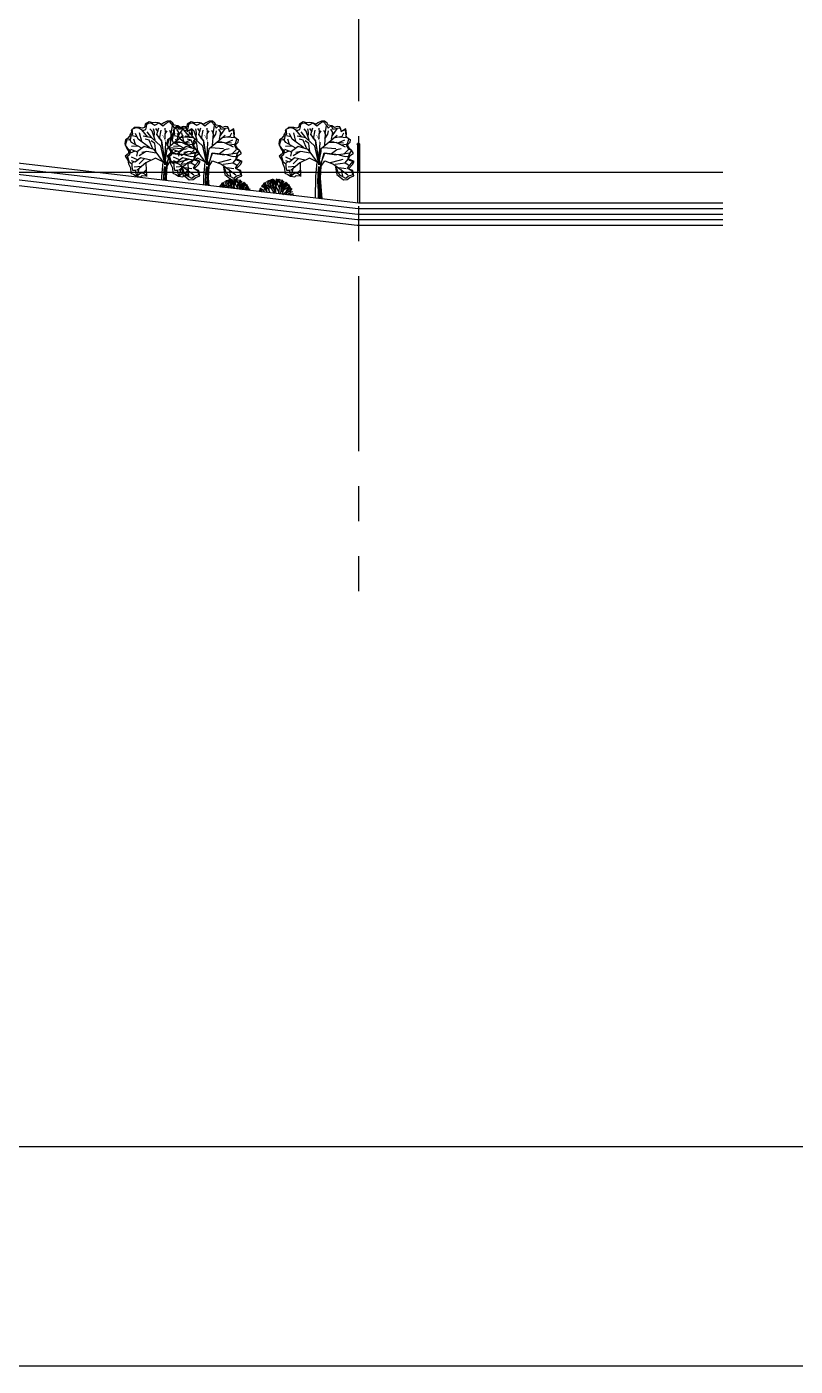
# Model space of a CAD drawing. Header units: millimetres. Extents: x 37653813 to 38677796, y 586285 to 874285.
# Drawn here: x 38326571 to 38354007, y 586285 to 634137 of the extents above; entities that cross this region are included whole.
import ezdxf

# ---------------------------------------------------------------- set-up
doc = ezdxf.new("R2010")
doc.units = ezdxf.units.MM
doc.header["$LTSCALE"] = 1000
doc.header["$MEASUREMENT"] = 0
doc.linetypes.add('PHANTOM2', pattern=[1.25, 0.625, -0.125, 0.125, -0.125, 0.125, -0.125])
doc.layers.get('0').update_dxf_attribs({"linetype": 'CONTINUOUS'})
doc.layers.get('Defpoints').update_dxf_attribs({"color": 161, "linetype": 'CONTINUOUS'})
for name, color, linetype in [('cen', 1, 'CONTINUOUS'), ('대지경계선', 4, 'PHANTOM2'), ('주주', 210, 'CONTINUOUS'), ('주주캡', 4, 'CONTINUOUS')]:
    doc.layers.add(name, color=color, linetype=linetype)

# ---------------------------------------------------------------- blocks, each defined once
blk = doc.blocks.new('sdmklfsdfsdf')
at = {"layer": 'cen', "ltscale": 5}
blk.add_line((38172116, 765142), (38329335, 765142), dxfattribs=at)

msp = doc.modelspace()

# ---------------------------------------------------------------- linework, layer by layer
for p, q in [((38330937.3, 630736.9), (38330802.6, 630656.7)), ((38330858.7, 630656.7), (38330926.1, 630704.8)), ((38330926.1, 630704.8), (38331027.1, 630688.8)), ((38331072, 630704.8), (38330937.3, 630736.9)), ((38331027.1, 630688.8), (38331139.4, 630624.6)), ((38331161.8, 630720.8), (38331072, 630704.8)), ((38331139.4, 630624.6), (38331296.5, 630704.8)), ((38331262.9, 630704.8), (38331161.8, 630720.8)), ((38331397.6, 630656.7), (38331262.9, 630704.8)), ((38331296.5, 630704.8), (38331431.3, 630592.5)), ((38331464.9, 630704.8), (38331397.6, 630656.7)), ((38331431.3, 630592.5), (38331543.5, 630688.8)), ((38331588.4, 630769), (38331464.9, 630704.8)), ((38331543.5, 630688.8), (38331655.8, 630752.9)), ((38331700.7, 630769), (38331588.4, 630769)), ((38331655.8, 630752.9), (38331779.3, 630608.5)), ((38331790.5, 630688.8), (38331700.7, 630769)), ((38331835.4, 630624.6), (38331790.5, 630688.8)), ((38332437.3, 630736.9), (38332302.6, 630656.7)), ((38332358.7, 630656.7), (38332426.1, 630704.8)), ((38332426.1, 630704.8), (38332527.1, 630688.8)), ((38332572, 630704.8), (38332437.3, 630736.9)), ((38332527.1, 630688.8), (38332639.4, 630624.6)), ((38332661.8, 630720.8), (38332572, 630704.8)), ((38332639.4, 630624.6), (38332796.5, 630704.8)), ((38332762.9, 630704.8), (38332661.8, 630720.8)), ((38332897.6, 630656.7), (38332762.9, 630704.8)), ((38332796.5, 630704.8), (38332931.3, 630592.5)), ((38332964.9, 630704.8), (38332897.6, 630656.7)), ((38332931.3, 630592.5), (38333043.5, 630688.8)), ((38333088.4, 630769), (38332964.9, 630704.8)), ((38333043.5, 630688.8), (38333155.8, 630752.9)), ((38333200.7, 630769), (38333088.4, 630769)), ((38333155.8, 630752.9), (38333279.3, 630608.5)), ((38333290.5, 630688.8), (38333200.7, 630769)), ((38333335.4, 630624.6), (38333290.5, 630688.8)), ((38336437.3, 630736.9), (38336302.6, 630656.7)), ((38336358.7, 630656.7), (38336426.1, 630704.8)), ((38336426.1, 630704.8), (38336527.1, 630688.8)), ((38336572, 630704.8), (38336437.3, 630736.9)), ((38336527.1, 630688.8), (38336639.4, 630624.6)), ((38336661.8, 630720.8), (38336572, 630704.8)), ((38336639.4, 630624.6), (38336796.5, 630704.8)), ((38336762.9, 630704.8), (38336661.8, 630720.8)), ((38336897.6, 630656.7), (38336762.9, 630704.8)), ((38336796.5, 630704.8), (38336931.3, 630592.5)), ((38336964.9, 630704.8), (38336897.6, 630656.7)), ((38336931.3, 630592.5), (38337043.5, 630688.8)), ((38337088.4, 630769), (38336964.9, 630704.8)), ((38337043.5, 630688.8), (38337155.8, 630752.9)), ((38337200.7, 630769), (38337088.4, 630769)), ((38337155.8, 630752.9), (38337279.3, 630608.5)), ((38337290.5, 630688.8), (38337200.7, 630769)), ((38337335.4, 630624.6), (38337290.5, 630688.8)), ((38330241.2, 630223.5), (38330162.6, 630143.3)), ((38330252.4, 630271.6), (38330241.2, 630223.5)), ((38330319.8, 630383.9), (38330252.4, 630271.6)), ((38330274.9, 630095.1), (38330308.6, 630271.6)), ((38330409.6, 630544.4), (38330297.3, 630432.1)), ((38330297.3, 630432.1), (38330319.8, 630383.9)), ((38330308.6, 630271.6), (38330353.5, 630303.7)), ((38330331, 630480.2), (38330465.7, 630544.4)), ((38330353.5, 630303.7), (38330331, 630480.2)), ((38330494.5, 630209.6), (38330338.8, 630244.8)), ((38330521.9, 630544.4), (38330409.6, 630544.4)), ((38330551.8, 630127.7), (38330453.5, 630326.7)), ((38330465.7, 630544.4), (38330589.2, 630512.3)), ((38330600.5, 630544.4), (38330521.9, 630544.4)), ((38330589.2, 630512.3), (38330712.7, 630432.1)), ((38330701.5, 630512.3), (38330600.5, 630544.4)), ((38330682.9, 630034), (38330601, 630350.1)), ((38330887.7, 630197.9), (38330682.9, 630455.5)), ((38330768.9, 630544.4), (38330701.5, 630512.3)), ((38330712.7, 630432.1), (38330825, 630464.1)), ((38331036.5, 630169.5), (38330721.3, 630229.6)), ((38330780.1, 630576.4), (38330768.9, 630544.4)), ((38330802.6, 630656.7), (38330780.1, 630576.4)), ((38330825, 630464.1), (38330847.5, 630560.4)), ((38330847.5, 630560.4), (38330858.7, 630656.7)), ((38331036.5, 630169.5), (38330868.4, 630379.7)), ((38331051.6, 630408.7), (38330969.6, 630490.6)), ((38331149.9, 630080.9), (38331051.6, 630408.7)), ((38331125.3, 630361.8), (38331100.7, 630490.6)), ((38331117.1, 630186.2), (38331125.3, 630361.8)), ((38331256.4, 630385.2), (38331182.6, 630502.3)), ((38331215.4, 630291.6), (38331289.1, 630525.7)), ((38331395.6, 630057.4), (38331215.4, 630291.6)), ((38331387.5, 630045.7), (38331272.8, 630209.6)), ((38331313.7, 630139.4), (38331371.1, 630443.8)), ((38331526.7, 630373.5), (38331510.3, 630514)), ((38331510.3, 630315), (38331584.1, 630420.4)), ((38331510.3, 630116), (38331510.3, 630315)), ((38331741.2, 630223.5), (38331662.6, 630143.3)), ((38331731.5, 630315), (38331682.4, 630432.1)), ((38331707, 629905.2), (38331731.5, 630315)), ((38331715.2, 630139.4), (38331821.7, 630303.3)), ((38331723.4, 630315), (38331772.5, 630607.7)), ((38331752.4, 630271.6), (38331741.2, 630223.5)), ((38331819.8, 630383.9), (38331752.4, 630271.6)), ((38331774.9, 630095.1), (38331808.6, 630271.6)), ((38331779.3, 630608.5), (38331835.4, 630512.3)), ((38331909.6, 630544.4), (38331797.3, 630432.1)), ((38331797.3, 630432.1), (38331819.8, 630383.9)), ((38331808.6, 630271.6), (38331853.5, 630303.7)), ((38331821.7, 630303.3), (38331846.2, 630420.4)), ((38331831, 630480.2), (38331965.7, 630544.4)), ((38331853.5, 630303.7), (38331831, 630480.2)), ((38331958.9, 630592.5), (38331835.4, 630624.6)), ((38331835.4, 630512.3), (38331936.5, 630608.5)), ((38331994.5, 630209.6), (38331838.8, 630244.8)), ((38331856, 630019.4), (38332150.2, 630259.6)), ((38332021.9, 630544.4), (38331909.6, 630544.4)), ((38332001.9, 630361.8), (38331928.2, 630478.9)), ((38331936.5, 630608.5), (38332003.8, 630480.2)), ((38331952.7, 630127.7), (38332001.9, 630361.8)), ((38332051.8, 630127.7), (38331953.5, 630326.7)), ((38332060, 630544.4), (38331958.9, 630592.5)), ((38331965.7, 630544.4), (38332089.2, 630512.3)), ((38331985.5, 630256.5), (38332149.4, 630490.6)), ((38332003.8, 630480.2), (38332161, 630512.3)), ((38332100.5, 630544.4), (38332021.9, 630544.4)), ((38332149.8, 630576.4), (38332060, 630544.4)), ((38332075.6, 630186.2), (38332329.6, 630233.1)), ((38332089.2, 630512.3), (38332212.7, 630432.1)), ((38332201.5, 630512.3), (38332100.5, 630544.4)), ((38332182.9, 630034), (38332101, 630350.1)), ((38332250.8, 630560.4), (38332149.8, 630576.4)), ((38332161, 630512.3), (38332262.1, 630528.3)), ((38332387.7, 630197.9), (38332182.9, 630455.5)), ((38332268.9, 630544.4), (38332201.5, 630512.3)), ((38332212.7, 630432.1), (38332325, 630464.1)), ((38332536.5, 630169.5), (38332221.3, 630229.6)), ((38332223.1, 630209.6), (38332509.9, 630186.2)), ((38332307, 630400), (38332250.8, 630560.4)), ((38332262.1, 630528.3), (38332295.7, 630400)), ((38332280.1, 630576.4), (38332268.9, 630544.4)), ((38332302.6, 630656.7), (38332280.1, 630576.4)), ((38332295.7, 630400), (38332441.7, 630464.1)), ((38332464.1, 630496.2), (38332307, 630400)), ((38332325, 630464.1), (38332347.5, 630560.4)), ((38332329.6, 630233.1), (38332387, 630350.1)), ((38332347.5, 630560.4), (38332358.7, 630656.7)), ((38332536.5, 630169.5), (38332368.4, 630379.7)), ((38332441.7, 630464.1), (38332452.9, 630335.8)), ((38332452.9, 630335.8), (38332475.4, 630207.5)), ((38332486.6, 630319.8), (38332464.1, 630496.2)), ((38332551.6, 630408.7), (38332469.6, 630490.6)), ((38332475.4, 630207.5), (38332486.6, 630319.8)), ((38332475.4, 630207.5), (38332621.3, 630111.2)), ((38332565.2, 630127.2), (38332475.4, 630207.5)), ((38332649.9, 630080.9), (38332551.6, 630408.7)), ((38332625.3, 630361.8), (38332600.7, 630490.6)), ((38332617.1, 630186.2), (38332625.3, 630361.8)), ((38332756.4, 630385.2), (38332682.6, 630502.3)), ((38332715.4, 630291.6), (38332789.1, 630525.7)), ((38332895.6, 630057.4), (38332715.4, 630291.6)), ((38332887.5, 630045.7), (38332772.8, 630209.6)), ((38332813.7, 630139.4), (38332871.1, 630443.8)), ((38333026.7, 630373.5), (38333010.3, 630514)), ((38333010.3, 630315), (38333084.1, 630420.4)), ((38333010.3, 630116), (38333010.3, 630315)), ((38333231.5, 630315), (38333182.4, 630432.1)), ((38333207, 629905.2), (38333231.5, 630315)), ((38333215.2, 630139.4), (38333321.7, 630303.3)), ((38333223.4, 630315), (38333272.5, 630607.7)), ((38333279.3, 630608.5), (38333335.4, 630512.3)), ((38333321.7, 630303.3), (38333346.2, 630420.4)), ((38333458.9, 630592.5), (38333335.4, 630624.6)), ((38333335.4, 630512.3), (38333436.5, 630608.5)), ((38333356, 630019.4), (38333650.2, 630259.6)), ((38333501.9, 630361.8), (38333428.2, 630478.9)), ((38333436.5, 630608.5), (38333503.8, 630480.2)), ((38333452.7, 630127.7), (38333501.9, 630361.8)), ((38333560, 630544.4), (38333458.9, 630592.5)), ((38333485.5, 630256.5), (38333649.4, 630490.6)), ((38333503.8, 630480.2), (38333661, 630512.3)), ((38333649.8, 630576.4), (38333560, 630544.4)), ((38333575.6, 630186.2), (38333829.6, 630233.1)), ((38333750.8, 630560.4), (38333649.8, 630576.4)), ((38333661, 630512.3), (38333762.1, 630528.3)), ((38333723.1, 630209.6), (38334009.9, 630186.2)), ((38333807, 630400), (38333750.8, 630560.4)), ((38333762.1, 630528.3), (38333795.7, 630400)), ((38333795.7, 630400), (38333941.7, 630464.1)), ((38333964.1, 630496.2), (38333807, 630400)), ((38333829.6, 630233.1), (38333887, 630350.1)), ((38333941.7, 630464.1), (38333952.9, 630335.8)), ((38333952.9, 630335.8), (38333975.4, 630207.5)), ((38333986.6, 630319.8), (38333964.1, 630496.2)), ((38333975.4, 630207.5), (38333986.6, 630319.8)), ((38333975.4, 630207.5), (38334121.3, 630111.2)), ((38334065.2, 630127.2), (38333975.4, 630207.5)), ((38335741.2, 630223.5), (38335662.6, 630143.3)), ((38335752.4, 630271.6), (38335741.2, 630223.5)), ((38335819.8, 630383.9), (38335752.4, 630271.6)), ((38335774.9, 630095.1), (38335808.6, 630271.6)), ((38335909.6, 630544.4), (38335797.3, 630432.1)), ((38335797.3, 630432.1), (38335819.8, 630383.9)), ((38335808.6, 630271.6), (38335853.5, 630303.7)), ((38335831, 630480.2), (38335965.7, 630544.4)), ((38335853.5, 630303.7), (38335831, 630480.2)), ((38335994.5, 630209.6), (38335838.8, 630244.8)), ((38336021.9, 630544.4), (38335909.6, 630544.4)), ((38336051.8, 630127.7), (38335953.5, 630326.7)), ((38335965.7, 630544.4), (38336089.2, 630512.3)), ((38336100.5, 630544.4), (38336021.9, 630544.4)), ((38336089.2, 630512.3), (38336212.7, 630432.1)), ((38336201.5, 630512.3), (38336100.5, 630544.4)), ((38336182.9, 630034), (38336101, 630350.1)), ((38336387.7, 630197.9), (38336182.9, 630455.5)), ((38336268.9, 630544.4), (38336201.5, 630512.3)), ((38336212.7, 630432.1), (38336325, 630464.1)), ((38336536.5, 630169.5), (38336221.3, 630229.6)), ((38336280.1, 630576.4), (38336268.9, 630544.4)), ((38336302.6, 630656.7), (38336280.1, 630576.4)), ((38336325, 630464.1), (38336347.5, 630560.4)), ((38336347.5, 630560.4), (38336358.7, 630656.7)), ((38336536.5, 630169.5), (38336368.4, 630379.7)), ((38336551.6, 630408.7), (38336469.6, 630490.6)), ((38336649.9, 630080.9), (38336551.6, 630408.7)), ((38336625.3, 630361.8), (38336600.7, 630490.6)), ((38336617.1, 630186.2), (38336625.3, 630361.8)), ((38336756.4, 630385.2), (38336682.6, 630502.3)), ((38336715.4, 630291.6), (38336789.1, 630525.7)), ((38336895.6, 630057.4), (38336715.4, 630291.6)), ((38336887.5, 630045.7), (38336772.8, 630209.6)), ((38336813.7, 630139.4), (38336871.1, 630443.8)), ((38337026.7, 630373.5), (38337010.3, 630514)), ((38337010.3, 630315), (38337084.1, 630420.4)), ((38337010.3, 630116), (38337010.3, 630315)), ((38337231.5, 630315), (38337182.4, 630432.1)), ((38337207, 629905.2), (38337231.5, 630315)), ((38337215.2, 630139.4), (38337321.7, 630303.3)), ((38337223.4, 630315), (38337272.5, 630607.7)), ((38337279.3, 630608.5), (38337335.4, 630512.3)), ((38337321.7, 630303.3), (38337346.2, 630420.4)), ((38337458.9, 630592.5), (38337335.4, 630624.6)), ((38337335.4, 630512.3), (38337436.5, 630608.5)), ((38337356, 630019.4), (38337650.2, 630259.6)), ((38337501.9, 630361.8), (38337428.2, 630478.9)), ((38337436.5, 630608.5), (38337503.8, 630480.2)), ((38337452.7, 630127.7), (38337501.9, 630361.8)), ((38337560, 630544.4), (38337458.9, 630592.5)), ((38337485.5, 630256.5), (38337649.4, 630490.6)), ((38337503.8, 630480.2), (38337661, 630512.3)), ((38337649.8, 630576.4), (38337560, 630544.4)), ((38337575.6, 630186.2), (38337829.6, 630233.1)), ((38337750.8, 630560.4), (38337649.8, 630576.4)), ((38337661, 630512.3), (38337762.1, 630528.3)), ((38337723.1, 630209.6), (38338009.9, 630186.2)), ((38337807, 630400), (38337750.8, 630560.4)), ((38337762.1, 630528.3), (38337795.7, 630400)), ((38337795.7, 630400), (38337941.7, 630464.1)), ((38337964.1, 630496.2), (38337807, 630400)), ((38337829.6, 630233.1), (38337887, 630350.1)), ((38337941.7, 630464.1), (38337952.9, 630335.8)), ((38337952.9, 630335.8), (38337975.4, 630207.5)), ((38337986.6, 630319.8), (38337964.1, 630496.2)), ((38337975.4, 630207.5), (38337986.6, 630319.8)), ((38337975.4, 630207.5), (38338121.3, 630111.2)), ((38338065.2, 630127.2), (38337975.4, 630207.5)), ((38330095.3, 630095.1), (38330072.8, 629966.8)), ((38330072.8, 629966.8), (38330140.2, 629790.3)), ((38330162.6, 630143.3), (38330095.3, 630095.1)), ((38330095.3, 629902.6), (38330151.4, 630111.2)), ((38330218.8, 629742.2), (38330095.3, 629902.6)), ((38330140.2, 629790.3), (38330218.8, 629678)), ((38330151.4, 630111.2), (38330274.9, 630095.1)), ((38330274.9, 629710.1), (38330218.8, 629742.2)), ((38330314.2, 629998.9), (38330232.3, 630139.4)), ((38330532.2, 629659.1), (38330280.1, 629749.1)), ((38330551.8, 629870.1), (38330306, 629858.4)), ((38330650.1, 629811.6), (38330314.2, 629998.9)), ((38330453.5, 629928.7), (38330388, 630116)), ((38330756.6, 629858.4), (38330527.2, 629682.8)), ((38330961.4, 629811.6), (38330551.8, 630127.7)), ((38331117.1, 629753.1), (38330756.6, 629858.4)), ((38330936.9, 630080.9), (38330797.6, 630116)), ((38331067.9, 629776.5), (38330936.9, 630080.9)), ((38331141.7, 629963.8), (38331010.6, 630057.4)), ((38331351.7, 629869.3), (38331036.5, 630169.5)), ((38331453, 629296.5), (38331117.1, 629753.1)), ((38331182.6, 629682.8), (38331141.7, 629963.8)), ((38331498.8, 629238.7), (38331351.7, 629869.3)), ((38331395.6, 629952.1), (38331387.5, 630045.7)), ((38331518.5, 629202.8), (38331395.6, 630057.4)), ((38331510.3, 629413.5), (38331395.6, 629952.1)), ((38331498.8, 629208.7), (38331540.8, 630019.4)), ((38331498.8, 629208.7), (38331582.9, 629779.2)), ((38331595.3, 630095.1), (38331572.8, 629966.8)), ((38331572.8, 629966.8), (38331640.2, 629790.3)), ((38331575.9, 629682.8), (38331584.1, 629788.2)), ((38331584.1, 629788.2), (38331862.6, 630022.3)), ((38331662.6, 630143.3), (38331595.3, 630095.1)), ((38331595.3, 629902.6), (38331651.4, 630111.2)), ((38331718.8, 629742.2), (38331595.3, 629902.6)), ((38331640.2, 629790.3), (38331718.8, 629678)), ((38331651.4, 630111.2), (38331774.9, 630095.1)), ((38331657.8, 629823.3), (38332100.2, 629788.2)), ((38331774.9, 629710.1), (38331718.8, 629742.2)), ((38331814.2, 629998.9), (38331732.3, 630139.4)), ((38332032.2, 629659.1), (38331780.1, 629749.1)), ((38332051.8, 629870.1), (38331806, 629858.4)), ((38332150.1, 629811.6), (38331814.2, 629998.9)), ((38331856, 630019.4), (38332381.3, 629989.4)), ((38331862.6, 630022.3), (38332051.1, 630022.3)), ((38331953.5, 629928.7), (38331888, 630116)), ((38331952.7, 629612.6), (38332141.2, 629753.1)), ((38332256.6, 629858.4), (38332027.2, 629682.8)), ((38332461.4, 629811.6), (38332051.8, 630127.7)), ((38332100.2, 630010.6), (38332436.1, 629846.7)), ((38332141.2, 629753.1), (38332296.8, 629788.2)), ((38332214.9, 629998.9), (38332427.9, 630092.6)), ((38332617.1, 629753.1), (38332256.6, 629858.4)), ((38332436.9, 630080.9), (38332297.6, 630116)), ((38332313.2, 629917), (38332559, 629952.1)), ((38332387, 629589.2), (38332550.8, 629741.3)), ((38332567.9, 629776.5), (38332436.9, 630080.9)), ((38332497.8, 629886.6), (38332520.3, 629966.8)), ((38332576.4, 629758.2), (38332497.8, 629886.6)), ((38332610.1, 629998.9), (38332509.1, 629902.6)), ((38332509.1, 629902.6), (38332565.2, 629806.4)), ((38332641.7, 629963.8), (38332510.6, 630057.4)), ((38332520.3, 629966.8), (38332565.2, 630127.2)), ((38332851.7, 629869.3), (38332536.5, 630169.5)), ((38332565.2, 629806.4), (38332666.2, 629726.2)), ((38332666.2, 629726.2), (38332576.4, 629758.2)), ((38332621.3, 630111.2), (38332610.1, 629998.9)), ((38332953, 629296.5), (38332617.1, 629753.1)), ((38332682.6, 629682.8), (38332641.7, 629963.8)), ((38332998.8, 629238.7), (38332851.7, 629869.3)), ((38332895.6, 629952.1), (38332887.5, 630045.7)), ((38333018.5, 629202.8), (38332895.6, 630057.4)), ((38333010.3, 629413.5), (38332895.6, 629952.1)), ((38332998.8, 629208.7), (38333040.8, 630019.4)), ((38332998.8, 629208.7), (38333082.9, 629779.2)), ((38333075.9, 629682.8), (38333084.1, 629788.2)), ((38333084.1, 629788.2), (38333362.6, 630022.3)), ((38333157.8, 629823.3), (38333600.2, 629788.2)), ((38333356, 630019.4), (38333881.3, 629989.4)), ((38333362.6, 630022.3), (38333551.1, 630022.3)), ((38333452.7, 629612.6), (38333641.2, 629753.1)), ((38333600.2, 630010.6), (38333936.1, 629846.7)), ((38333641.2, 629753.1), (38333796.8, 629788.2)), ((38333714.9, 629998.9), (38333927.9, 630092.6)), ((38333813.2, 629917), (38334059, 629952.1)), ((38333887, 629589.2), (38334050.8, 629741.3)), ((38333997.8, 629886.6), (38334020.3, 629966.8)), ((38334076.4, 629758.2), (38333997.8, 629886.6)), ((38334110.1, 629998.9), (38334009.1, 629902.6)), ((38334009.1, 629902.6), (38334065.2, 629806.4)), ((38334020.3, 629966.8), (38334065.2, 630127.2)), ((38334065.2, 629806.4), (38334166.2, 629726.2)), ((38334166.2, 629726.2), (38334076.4, 629758.2)), ((38334121.3, 630111.2), (38334110.1, 629998.9)), ((38335595.3, 630095.1), (38335572.8, 629966.8)), ((38335572.8, 629966.8), (38335640.2, 629790.3)), ((38335662.6, 630143.3), (38335595.3, 630095.1)), ((38335595.3, 629902.6), (38335651.4, 630111.2)), ((38335718.8, 629742.2), (38335595.3, 629902.6)), ((38335640.2, 629790.3), (38335718.8, 629678)), ((38335651.4, 630111.2), (38335774.9, 630095.1)), ((38335774.9, 629710.1), (38335718.8, 629742.2)), ((38335814.2, 629998.9), (38335732.3, 630139.4)), ((38336032.2, 629659.1), (38335780.1, 629749.1)), ((38336051.8, 629870.1), (38335806, 629858.4)), ((38336150.1, 629811.6), (38335814.2, 629998.9)), ((38335953.5, 629928.7), (38335888, 630116)), ((38336256.6, 629858.4), (38336027.2, 629682.8)), ((38336461.4, 629811.6), (38336051.8, 630127.7)), ((38336617.1, 629753.1), (38336256.6, 629858.4)), ((38336436.9, 630080.9), (38336297.6, 630116)), ((38336567.9, 629776.5), (38336436.9, 630080.9)), ((38336641.7, 629963.8), (38336510.6, 630057.4)), ((38336851.7, 629869.3), (38336536.5, 630169.5)), ((38336953, 629296.5), (38336617.1, 629753.1)), ((38336682.6, 629682.8), (38336641.7, 629963.8)), ((38336998.8, 629238.7), (38336851.7, 629869.3)), ((38336895.6, 629952.1), (38336887.5, 630045.7)), ((38337018.5, 629202.8), (38336895.6, 630057.4)), ((38337010.3, 629413.5), (38336895.6, 629952.1)), ((38336998.8, 629208.7), (38337040.8, 630019.4)), ((38336998.8, 629208.7), (38337082.9, 629779.2)), ((38337075.9, 629682.8), (38337084.1, 629788.2)), ((38337084.1, 629788.2), (38337362.6, 630022.3)), ((38337157.8, 629823.3), (38337600.2, 629788.2)), ((38337356, 630019.4), (38337881.3, 629989.4)), ((38337362.6, 630022.3), (38337551.1, 630022.3)), ((38337452.7, 629612.6), (38337641.2, 629753.1)), ((38337600.2, 630010.6), (38337936.1, 629846.7)), ((38337641.2, 629753.1), (38337796.8, 629788.2)), ((38337714.9, 629998.9), (38337927.9, 630092.6)), ((38337813.2, 629917), (38338059, 629952.1)), ((38337887, 629589.2), (38338050.8, 629741.3)), ((38337997.8, 629886.6), (38338020.3, 629966.8)), ((38338076.4, 629758.2), (38337997.8, 629886.6)), ((38338110.1, 629998.9), (38338009.1, 629902.6)), ((38338009.1, 629902.6), (38338065.2, 629806.4)), ((38338020.3, 629966.8), (38338065.2, 630127.2)), ((38338065.2, 629806.4), (38338166.2, 629726.2)), ((38338166.2, 629726.2), (38338076.4, 629758.2)), ((38338121.3, 630111.2), (38338110.1, 629998.9)), ((38330185.1, 629597.8), (38330084, 629517.6)), ((38330084, 629517.6), (38330173.8, 629373.2)), ((38330162.6, 629517.6), (38330252.4, 629581.8)), ((38330241.2, 629293), (38330162.6, 629517.6)), ((38330173.8, 629373.2), (38330207.5, 629244.9)), ((38330218.8, 629678), (38330185.1, 629597.8)), ((38330331, 629228.8), (38330241.2, 629293)), ((38330252.4, 629581.8), (38330274.9, 629710.1)), ((38330428.9, 629694.5), (38330265.1, 629624.3)), ((38330527.2, 629378.4), (38330314.2, 629483.8)), ((38330445.3, 629296.5), (38330314.2, 629343.3)), ((38330379.8, 629308.2), (38330330.6, 629261.3)), ((38330633.7, 629460.4), (38330445.3, 629296.5)), ((38330527.2, 629682.8), (38330486.3, 629518.9)), ((38330822.2, 629273.1), (38330502.6, 629003.8)), ((38330814, 629671.1), (38330584.6, 629530.6)), ((38330756.6, 629413.5), (38330584.6, 629237.9)), ((38330994.2, 629366.7), (38330633.7, 629460.4)), ((38330854.9, 629682.8), (38330682.9, 629647.7)), ((38331166.3, 629448.7), (38330822.2, 629273.1)), ((38330826.4, 629268.7), (38330847.4, 628788.3)), ((38331190.8, 629624.3), (38330854.9, 629682.8)), ((38331453, 629296.5), (38331166.3, 629448.7)), ((38331393.8, 628788.3), (38331435.8, 629298.7)), ((38331494, 629284.8), (38331453, 629296.5)), ((38331526.7, 629390.1), (38331575.9, 629682.8)), ((38331543.1, 629214.5), (38331526.7, 629390.1)), ((38331543.2, 629111.9), (38331687.9, 629629)), ((38331559.5, 629214.5), (38331707, 629624.3)), ((38331685.1, 629597.8), (38331584, 629517.6)), ((38331584, 629517.6), (38331673.8, 629373.2)), ((38331584.1, 629156), (38331707, 629343.3)), ((38331662.6, 629517.6), (38331752.4, 629581.8)), ((38331741.2, 629293), (38331662.6, 629517.6)), ((38331673.8, 629373.2), (38331707.5, 629244.9)), ((38331718.8, 629678), (38331685.1, 629597.8)), ((38331687.9, 629629), (38332213.2, 629569)), ((38331707, 629624.3), (38332133, 629565.7)), ((38331707, 629343.3), (38332026.5, 629226.2)), ((38331831, 629228.8), (38331741.2, 629293)), ((38331752.4, 629581.8), (38331774.9, 629710.1)), ((38331928.9, 629694.5), (38331765.1, 629624.3)), ((38332027.2, 629378.4), (38331814.2, 629483.8)), ((38331945.3, 629296.5), (38331814.2, 629343.3)), ((38331879.8, 629308.2), (38331830.6, 629261.3)), ((38331920, 629284.8), (38332239.5, 629366.7)), ((38332133.7, 629460.4), (38331945.3, 629296.5)), ((38332027.2, 629682.8), (38331986.3, 629518.9)), ((38332322.2, 629273.1), (38332002.6, 629003.8)), ((38332083.8, 629226.2), (38332444.3, 629273.1)), ((38332314, 629671.1), (38332084.6, 629530.6)), ((38332256.6, 629413.5), (38332084.6, 629237.9)), ((38332494.2, 629366.7), (38332133.7, 629460.4)), ((38332354.9, 629682.8), (38332182.9, 629647.7)), ((38332213.2, 629569), (38332591.5, 629629)), ((38332214.9, 629565.7), (38332444.3, 629507.2)), ((38332239.5, 629366.7), (38332370.6, 629401.8)), ((38332666.3, 629448.7), (38332322.2, 629273.1)), ((38332326.4, 629268.7), (38332347.4, 628788.3)), ((38332690.8, 629624.3), (38332354.9, 629682.8)), ((38332436.1, 629273.1), (38332542.6, 629401.8)), ((38332444.3, 629507.2), (38332550.8, 629518.9)), ((38332444.3, 629273.1), (38332559, 629202.8)), ((38332587.6, 629613.8), (38332531.5, 629453.4)), ((38332531.5, 629453.4), (38332576.4, 629373.2)), ((38332542.7, 629421.3), (38332632.6, 629549.7)), ((38332733.6, 629341.1), (38332542.7, 629421.3)), ((38332576.4, 629373.2), (38332711.1, 629341.1)), ((38332666.2, 629726.2), (38332587.6, 629613.8)), ((38332711.1, 629341.1), (38332587.6, 629196.7)), ((38332632.6, 629549.7), (38332688.7, 629581.8)), ((38332733.6, 629613.8), (38332666.2, 629726.2)), ((38332953, 629296.5), (38332666.3, 629448.7)), ((38332688.7, 629581.8), (38332733.6, 629613.8)), ((38332699.9, 629212.8), (38332756, 629325.1)), ((38332756, 629325.1), (38332733.6, 629341.1)), ((38332893.8, 628788.3), (38332935.8, 629298.7)), ((38332994, 629284.8), (38332953, 629296.5)), ((38333026.7, 629390.1), (38333075.9, 629682.8)), ((38333043.1, 629214.5), (38333026.7, 629390.1)), ((38333043.2, 629111.9), (38333187.9, 629629)), ((38333059.5, 629214.5), (38333207, 629624.3)), ((38333084.1, 629156), (38333207, 629343.3)), ((38333187.9, 629629), (38333713.2, 629569)), ((38333207, 629624.3), (38333633, 629565.7)), ((38333207, 629343.3), (38333526.5, 629226.2)), ((38333420, 629284.8), (38333739.5, 629366.7)), ((38333583.8, 629226.2), (38333944.3, 629273.1)), ((38333713.2, 629569), (38334091.5, 629629)), ((38333714.9, 629565.7), (38333944.3, 629507.2)), ((38333739.5, 629366.7), (38333870.6, 629401.8)), ((38333936.1, 629273.1), (38334042.6, 629401.8)), ((38333944.3, 629507.2), (38334050.8, 629518.9)), ((38333944.3, 629273.1), (38334059, 629202.8)), ((38334087.6, 629613.8), (38334031.5, 629453.4)), ((38334031.5, 629453.4), (38334076.4, 629373.2)), ((38334042.7, 629421.3), (38334132.6, 629549.7)), ((38334233.6, 629341.1), (38334042.7, 629421.3)), ((38334076.4, 629373.2), (38334211.1, 629341.1)), ((38334166.2, 629726.2), (38334087.6, 629613.8)), ((38334211.1, 629341.1), (38334087.6, 629196.7)), ((38334132.6, 629549.7), (38334188.7, 629581.8)), ((38334233.6, 629613.8), (38334166.2, 629726.2)), ((38334188.7, 629581.8), (38334233.6, 629613.8)), ((38334199.9, 629212.8), (38334256, 629325.1)), ((38334256, 629325.1), (38334233.6, 629341.1)), ((38335685.1, 629597.8), (38335584, 629517.6)), ((38335584, 629517.6), (38335673.8, 629373.2)), ((38335662.6, 629517.6), (38335752.4, 629581.8)), ((38335741.2, 629293), (38335662.6, 629517.6)), ((38335673.8, 629373.2), (38335707.5, 629244.9)), ((38335718.8, 629678), (38335685.1, 629597.8)), ((38335831, 629228.8), (38335741.2, 629293)), ((38335752.4, 629581.8), (38335774.9, 629710.1)), ((38335928.9, 629694.5), (38335765.1, 629624.3)), ((38336027.2, 629378.4), (38335814.2, 629483.8)), ((38335945.3, 629296.5), (38335814.2, 629343.3)), ((38335879.8, 629308.2), (38335830.6, 629261.3)), ((38336133.7, 629460.4), (38335945.3, 629296.5)), ((38336027.2, 629682.8), (38335986.3, 629518.9)), ((38336322.2, 629273.1), (38336002.6, 629003.8)), ((38336314, 629671.1), (38336084.6, 629530.6)), ((38336256.6, 629413.5), (38336084.6, 629237.9)), ((38336494.2, 629366.7), (38336133.7, 629460.4)), ((38336354.9, 629682.8), (38336182.9, 629647.7)), ((38336666.3, 629448.7), (38336322.2, 629273.1)), ((38336326.4, 629268.7), (38336347.4, 628788.3)), ((38336690.8, 629624.3), (38336354.9, 629682.8)), ((38336953, 629296.5), (38336666.3, 629448.7)), ((38336893.8, 628788.3), (38336935.8, 629298.7)), ((38336994, 629284.8), (38336953, 629296.5)), ((38337026.7, 629390.1), (38337075.9, 629682.8)), ((38337043.1, 629214.5), (38337026.7, 629390.1)), ((38337043.2, 629111.9), (38337187.9, 629629)), ((38337059.5, 629214.5), (38337207, 629624.3)), ((38337084.1, 629156), (38337207, 629343.3)), ((38337187.9, 629629), (38337713.2, 629569)), ((38337207, 629624.3), (38337633, 629565.7)), ((38337207, 629343.3), (38337526.5, 629226.2)), ((38337420, 629284.8), (38337739.5, 629366.7)), ((38337583.8, 629226.2), (38337944.3, 629273.1)), ((38337713.2, 629569), (38338091.5, 629629)), ((38337714.9, 629565.7), (38337944.3, 629507.2)), ((38337739.5, 629366.7), (38337870.6, 629401.8)), ((38337936.1, 629273.1), (38338042.6, 629401.8)), ((38337944.3, 629507.2), (38338050.8, 629518.9)), ((38337944.3, 629273.1), (38338059, 629202.8)), ((38338087.6, 629613.8), (38338031.5, 629453.4)), ((38338031.5, 629453.4), (38338076.4, 629373.2)), ((38338042.7, 629421.3), (38338132.6, 629549.7)), ((38338233.6, 629341.1), (38338042.7, 629421.3)), ((38338076.4, 629373.2), (38338211.1, 629341.1)), ((38338166.2, 629726.2), (38338087.6, 629613.8)), ((38338211.1, 629341.1), (38338087.6, 629196.7)), ((38338132.6, 629549.7), (38338188.7, 629581.8)), ((38338233.6, 629613.8), (38338166.2, 629726.2)), ((38338188.7, 629581.8), (38338233.6, 629613.8)), ((38338199.9, 629212.8), (38338256, 629325.1)), ((38338256, 629325.1), (38338233.6, 629341.1)), ((38330207.5, 629244.9), (38330274.9, 629100.5)), ((38330274.9, 629100.5), (38330286.1, 628907.9)), ((38330286.1, 628907.9), (38330387.2, 628859.8)), ((38330331, 629148.6), (38330331, 629228.8)), ((38330353.5, 629004.2), (38330331, 629148.6)), ((38330465.7, 629004.2), (38330353.5, 629004.2)), ((38330387.2, 628859.8), (38330488.2, 628795.6)), ((38330658.3, 629144.3), (38330404.3, 629120.9)), ((38330465.7, 628956.1), (38330465.7, 629004.2)), ((38330499.4, 628795.6), (38330465.7, 628956.1)), ((38330488.2, 628795.6), (38330645.4, 628779.6)), ((38330645.4, 628907.9), (38330499.4, 628795.6)), ((38330568.2, 629062.3), (38330510.8, 628828.2)), ((38330735.2, 628891.9), (38330645.4, 628907.9)), ((38330645.4, 628779.6), (38330690.3, 628827.7)), ((38330690.3, 628827.7), (38330847.5, 628811.7)), ((38330838.5, 629027.2), (38330715.7, 628910.1)), ((38330847.5, 628827.7), (38330735.2, 628891.9)), ((38331390.9, 628658.9), (38331393.8, 628788.3)), ((38331469.4, 629074), (38331447.2, 628652.3)), ((38331485.8, 628839.9), (38331502.2, 629144.3)), ((38331534.9, 629120.9), (38331508.1, 628645.1)), ((38331512.9, 628644.6), (38331526.7, 628875)), ((38331534.9, 628769.6), (38331543.2, 629111.9)), ((38331559.5, 628722.8), (38331584.1, 629156)), ((38331707.5, 629244.9), (38331774.9, 629100.5)), ((38331774.9, 629100.5), (38331786.1, 628907.9)), ((38331786.1, 628907.9), (38331887.2, 628859.8)), ((38331831, 629148.6), (38331831, 629228.8)), ((38331853.5, 629004.2), (38331831, 629148.6)), ((38331965.7, 629004.2), (38331853.5, 629004.2)), ((38331887.2, 628859.8), (38331988.2, 628795.6)), ((38332158.3, 629144.3), (38331904.3, 629120.9)), ((38331965.7, 628956.1), (38331965.7, 629004.2)), ((38331999.4, 628795.6), (38331965.7, 628956.1)), ((38331988.2, 628795.6), (38332145.4, 628779.6)), ((38332145.4, 628907.9), (38331999.4, 628795.6)), ((38332068.2, 629062.3), (38332010.8, 628828.2)), ((38332026.5, 629226.2), (38332534.4, 628851.6)), ((38332093.7, 629116.5), (38332138.6, 628859.8)), ((38332196.3, 628904.7), (38332108.4, 629156)), ((38332138.6, 628859.8), (38332374.3, 628667.3)), ((38332235.2, 628891.9), (38332145.4, 628907.9)), ((38332145.4, 628779.6), (38332190.3, 628827.7)), ((38332190.3, 628827.7), (38332347.5, 628811.7)), ((38332273.3, 628827.7), (38332196.3, 628904.7)), ((38332214.9, 629109.2), (38332468.9, 629074)), ((38332338.5, 629027.2), (38332215.7, 628910.1)), ((38332347.5, 628827.7), (38332235.2, 628891.9)), ((38332464.1, 628715.4), (38332273.3, 628827.7)), ((38332288.6, 629050.6), (38332346, 628816.5)), ((38332554, 628795.6), (38332464.1, 628715.4)), ((38332587.6, 629196.7), (38332509.1, 629084.4)), ((38332509.1, 629084.4), (38332666.2, 629004.2)), ((38332711.1, 628843.8), (38332554, 628795.6)), ((38332565.2, 629052.3), (38332576.4, 629084.4)), ((38332711.1, 629004.2), (38332565.2, 629052.3)), ((38332576.4, 629084.4), (38332699.9, 629212.8)), ((38332610.1, 628747.5), (38332744.8, 628811.7)), ((38332666.2, 629004.2), (38332711.1, 628843.8)), ((38332744.8, 628811.7), (38332711.1, 629004.2)), ((38332887.1, 628483.2), (38332893.8, 628788.3)), ((38332969.4, 629074), (38332944.8, 628605.7)), ((38332985.8, 628839.9), (38333002.2, 629144.3)), ((38333034.9, 629120.9), (38332998.2, 628470.1)), ((38333002.4, 628469.6), (38333026.7, 628875)), ((38333034.9, 628769.6), (38333043.2, 629111.9)), ((38333059.5, 628722.8), (38333084.1, 629156)), ((38333526.5, 629226.2), (38334034.4, 628851.6)), ((38333593.7, 629116.5), (38333638.6, 628859.8)), ((38333696.3, 628904.7), (38333608.4, 629156)), ((38333638.6, 628859.8), (38333874.3, 628667.3)), ((38333773.3, 628827.7), (38333696.3, 628904.7)), ((38333714.9, 629109.2), (38333968.9, 629074)), ((38333964.1, 628715.4), (38333773.3, 628827.7)), ((38333788.6, 629050.6), (38333846, 628816.5)), ((38334054, 628795.6), (38333964.1, 628715.4)), ((38334087.6, 629196.7), (38334009.1, 629084.4)), ((38334009.1, 629084.4), (38334166.2, 629004.2)), ((38334211.1, 628843.8), (38334054, 628795.6)), ((38334065.2, 629052.3), (38334076.4, 629084.4)), ((38334211.1, 629004.2), (38334065.2, 629052.3)), ((38334076.4, 629084.4), (38334199.9, 629212.8)), ((38334110.1, 628747.5), (38334244.8, 628811.7)), ((38334166.2, 629004.2), (38334211.1, 628843.8)), ((38334244.8, 628811.7), (38334211.1, 629004.2)), ((38335707.5, 629244.9), (38335774.9, 629100.5)), ((38335774.9, 629100.5), (38335786.1, 628907.9)), ((38335786.1, 628907.9), (38335887.2, 628859.8)), ((38335831, 629148.6), (38335831, 629228.8)), ((38335853.5, 629004.2), (38335831, 629148.6)), ((38335965.7, 629004.2), (38335853.5, 629004.2)), ((38335887.2, 628859.8), (38335988.2, 628795.6)), ((38336158.3, 629144.3), (38335904.3, 629120.9)), ((38335965.7, 628956.1), (38335965.7, 629004.2)), ((38335999.4, 628795.6), (38335965.7, 628956.1)), ((38335988.2, 628795.6), (38336145.4, 628779.6)), ((38336145.4, 628907.9), (38335999.4, 628795.6)), ((38336068.2, 629062.3), (38336010.8, 628828.2)), ((38336235.2, 628891.9), (38336145.4, 628907.9)), ((38336145.4, 628779.6), (38336190.3, 628827.7)), ((38336190.3, 628827.7), (38336347.5, 628811.7)), ((38336338.5, 629027.2), (38336215.7, 628910.1)), ((38336347.5, 628827.7), (38336235.2, 628891.9)), ((38336876.8, 628014.6), (38336893.8, 628788.3)), ((38336969.4, 629074), (38336944.8, 628605.7)), ((38336985.8, 628839.9), (38337002.2, 629144.3)), ((38337034.9, 629120.9), (38336994, 628395)), ((38336999.3, 628418.3), (38337026.7, 628875)), ((38337034.9, 628769.6), (38337043.2, 629111.9)), ((38337059.5, 628722.8), (38337084.1, 629156)), ((38337526.5, 629226.2), (38338034.4, 628851.6)), ((38337593.7, 629116.5), (38337638.6, 628859.8)), ((38337696.3, 628904.7), (38337608.4, 629156)), ((38337638.6, 628859.8), (38337874.3, 628667.3)), ((38337773.3, 628827.7), (38337696.3, 628904.7)), ((38337714.9, 629109.2), (38337968.9, 629074)), ((38337964.1, 628715.4), (38337773.3, 628827.7)), ((38337788.6, 629050.6), (38337846, 628816.5)), ((38338054, 628795.6), (38337964.1, 628715.4)), ((38338087.6, 629196.7), (38338009.1, 629084.4)), ((38338009.1, 629084.4), (38338166.2, 629004.2)), ((38338211.1, 628843.8), (38338054, 628795.6)), ((38338065.2, 629052.3), (38338076.4, 629084.4)), ((38338211.1, 629004.2), (38338065.2, 629052.3)), ((38338076.4, 629084.4), (38338199.9, 629212.8)), ((38338110.1, 628747.5), (38338244.8, 628811.7)), ((38338166.2, 629004.2), (38338211.1, 628843.8)), ((38338244.8, 628811.7), (38338211.1, 629004.2)), ((38331534.9, 628642), (38331534.9, 628769.6)), ((38331566.5, 628638.3), (38331559.5, 628722.8)), ((38332374.3, 628667.3), (38332509.1, 628683.3)), ((38332509.1, 628683.3), (38332610.1, 628747.5)), ((38332944.8, 628605.7), (38332954.2, 628475.3)), ((38332996, 628470.4), (38332977.6, 628617.4)), ((38333034.9, 628465.2), (38333034.9, 628769.6)), ((38333081.2, 628460.4), (38333059.5, 628722.8)), ((38333490.2, 628412.4), (38333454.2, 628448.3)), ((38333535.8, 628407), (38333476.1, 628492.2)), ((38333651.6, 628470.3), (38333520, 628536.1)), ((38333585.8, 628404.5), (38333520, 628514.1)), ((38333607.7, 628448.3), (38333563.9, 628558)), ((38333607.7, 628536.1), (38333585.8, 628579.9)), ((38333592.7, 628400.3), (38333585.8, 628404.5)), ((38333629.6, 628448.3), (38333607.7, 628536.1)), ((38333617.9, 628397.4), (38333607.7, 628448.3)), ((38333651.6, 628579.9), (38333629.6, 628601.8)), ((38333663.4, 628392), (38333629.6, 628448.3)), ((38333717.4, 628470.3), (38333651.6, 628579.9)), ((38333780.4, 628378.3), (38333651.6, 628470.3)), ((38333761.2, 628514.1), (38333673.5, 628645.7)), ((38333717.4, 628623.8), (38333695.4, 628645.7)), ((38333805.1, 628579.9), (38333717.4, 628645.7)), ((38333739.3, 628536.1), (38333717.4, 628623.8)), ((38333725.1, 628384.8), (38333717.4, 628470.3)), ((38333783.1, 628492.2), (38333739.3, 628536.1)), ((38333780.6, 628378.2), (38333761.2, 628514.1)), ((38333783.1, 628601.8), (38333783.1, 628667.6)), ((38333783.1, 628492.2), (38333783.1, 628601.8)), ((38333877.1, 628366.9), (38333783.1, 628492.2)), ((38333805.1, 628645.7), (38333805.1, 628689.6)), ((38333870.8, 628448.3), (38333805.1, 628645.7)), ((38333892.8, 628514.1), (38333805.1, 628579.9)), ((38333892.8, 628601.8), (38333827, 628689.6)), ((38333914.7, 628645.7), (38333848.9, 628689.6)), ((38333870.8, 628623.8), (38333892.8, 628689.6)), ((38333892.8, 628492.2), (38333870.8, 628623.8)), ((38333958.6, 628360.6), (38333870.8, 628448.3)), ((38333874.3, 628667.3), (38334009.1, 628683.3)), ((38334002.4, 628382.6), (38333892.8, 628601.8)), ((38333908.9, 628363.2), (38333892.8, 628492.2)), ((38333958.6, 628514.1), (38333914.7, 628645.7)), ((38333958.6, 628601.8), (38334002.4, 628711.5)), ((38333958.6, 628360.6), (38333958.6, 628601.8)), ((38333958.6, 628448.3), (38334046.3, 628579.9)), ((38334002.4, 628623.8), (38334002.4, 628689.6)), ((38334024.3, 628514.1), (38334002.4, 628623.8)), ((38334016.1, 628350.6), (38334002.4, 628382.6)), ((38334009.1, 628683.3), (38334110.1, 628747.5)), ((38334024.3, 628514.1), (38334046.3, 628667.6)), ((38334090.1, 628382.6), (38334024.3, 628514.1)), ((38334046.3, 628667.6), (38334046.3, 628689.6)), ((38334046.3, 628579.9), (38334112.1, 628689.6)), ((38334090.1, 628601.8), (38334058.7, 628696.2)), ((38334087, 628342.3), (38334090.1, 628382.6)), ((38334155.9, 628448.3), (38334090.1, 628601.8)), ((38334090.1, 628382.6), (38334112.1, 628514.1)), ((38334112.1, 628514.1), (38334155.9, 628601.8)), ((38334112.1, 628514.1), (38334199.8, 628579.9)), ((38334155.9, 628601.8), (38334155.9, 628667.6)), ((38334177.8, 628492.2), (38334155.9, 628667.6)), ((38334155.9, 628334.2), (38334155.9, 628448.3)), ((38334191.4, 628330), (38334177.8, 628492.2)), ((38334194.8, 628329.6), (38334199.8, 628338.7)), ((38334221.7, 628536.1), (38334199.8, 628667.6)), ((38334199.8, 628579.9), (38334221.7, 628645.7)), ((38334199.8, 628536.1), (38334265.6, 628623.8)), ((38334199.8, 628338.7), (38334265.6, 628536.1)), ((38334221.7, 628426.4), (38334221.7, 628536.1)), ((38334244.8, 628323.7), (38334265.6, 628448.3)), ((38334253.5, 628322.7), (38334353.3, 628382.6)), ((38334265.6, 628448.3), (38334353.3, 628579.9)), ((38334265.6, 628536.1), (38334331.3, 628579.9)), ((38334265.6, 628470.3), (38334397.1, 628536.1)), ((38334265.6, 628382.6), (38334419.1, 628514.1)), ((38334287.5, 628360.6), (38334331.3, 628492.2)), ((38334331.3, 628492.2), (38334375.2, 628558)), ((38334353.3, 628382.6), (38334462.9, 628470.3)), ((38334353.3, 628382.6), (38334484.8, 628426.4)), ((38334366.4, 628309.4), (38334397.1, 628360.6)), ((38334387.3, 628307), (38334397.1, 628316.8)), ((38334397.1, 628360.6), (38334441, 628514.1)), ((38334397.1, 628316.8), (38334506.8, 628382.6)), ((38334408.6, 628304.5), (38334484.8, 628426.4)), ((38334465.8, 628297.8), (38334484.8, 628316.8)), ((38334484.8, 628316.8), (38334528.7, 628338.7)), ((38334505.6, 628293.1), (38334550.6, 628360.6)), ((38334910.4, 628251), (38334866.5, 628294.8)), ((38334976.1, 628237.8), (38334888.4, 628360.6)), ((38334932.3, 628316.8), (38334888.4, 628316.8)), ((38334954.2, 628338.7), (38334932.3, 628382.6)), ((38335107.7, 628294.8), (38334932.3, 628316.8)), ((38334998.1, 628404.5), (38334954.2, 628448.3)), ((38334998.1, 628316.8), (38334954.2, 628338.7)), ((38335129.6, 628272.9), (38334976.1, 628492.2)), ((38335107.7, 628382.6), (38334998.1, 628404.5)), ((38335070, 628226.8), (38334998.1, 628316.8)), ((38335151.6, 628470.3), (38335020, 628536.1)), ((38335085.8, 628404.5), (38335020, 628514.1)), ((38335107.7, 628448.3), (38335063.9, 628558)), ((38335107.7, 628536.1), (38335085.8, 628579.9)), ((38335195.4, 628338.7), (38335085.8, 628404.5)), ((38335129.6, 628448.3), (38335107.7, 628536.1)), ((38335151.6, 628229.1), (38335107.7, 628448.3)), ((38335151.6, 628579.9), (38335129.6, 628601.8)), ((38335195.4, 628338.7), (38335129.6, 628448.3)), ((38335217.4, 628470.3), (38335151.6, 628579.9)), ((38335305.1, 628360.6), (38335151.6, 628470.3)), ((38335261.2, 628514.1), (38335173.5, 628645.7)), ((38335217.4, 628623.8), (38335195.4, 628645.7)), ((38335254.8, 628205.1), (38335195.4, 628338.7)), ((38335305.1, 628579.9), (38335217.4, 628645.7)), ((38335239.3, 628536.1), (38335217.4, 628623.8)), ((38335239.3, 628229.1), (38335217.4, 628470.3)), ((38335283.1, 628492.2), (38335239.3, 628536.1)), ((38335283.1, 628360.6), (38335261.2, 628514.1)), ((38335283.1, 628601.8), (38335283.1, 628667.6)), ((38335283.1, 628492.2), (38335283.1, 628601.8)), ((38335414.7, 628316.8), (38335283.1, 628492.2)), ((38335305.1, 628645.7), (38335305.1, 628689.6)), ((38335370.8, 628448.3), (38335305.1, 628645.7)), ((38335392.8, 628514.1), (38335305.1, 628579.9)), ((38335401, 628187.9), (38335305.1, 628360.6)), ((38335392.8, 628601.8), (38335327, 628689.6)), ((38335414.7, 628645.7), (38335348.9, 628689.6)), ((38335370.8, 628623.8), (38335392.8, 628689.6)), ((38335392.8, 628492.2), (38335370.8, 628623.8)), ((38335458.6, 628360.6), (38335370.8, 628448.3)), ((38335502.4, 628382.6), (38335392.8, 628601.8)), ((38335414.7, 628316.8), (38335392.8, 628492.2)), ((38335458.6, 628514.1), (38335414.7, 628645.7)), ((38335414.7, 628186.3), (38335414.7, 628316.8)), ((38335458.6, 628601.8), (38335502.4, 628711.5)), ((38335458.6, 628360.6), (38335458.6, 628601.8)), ((38335458.6, 628448.3), (38335546.3, 628579.9)), ((38335458.6, 628251), (38335458.6, 628360.6)), ((38335502.4, 628623.8), (38335502.4, 628689.6)), ((38335524.3, 628514.1), (38335502.4, 628623.8)), ((38335568.2, 628229.1), (38335502.4, 628382.6)), ((38335524.3, 628514.1), (38335546.3, 628667.6)), ((38335590.1, 628382.6), (38335524.3, 628514.1)), ((38335546.3, 628667.6), (38335546.3, 628689.6)), ((38335546.3, 628579.9), (38335612.1, 628689.6)), ((38335590.1, 628601.8), (38335558.7, 628696.2)), ((38335573.6, 628167.7), (38335590.1, 628382.6)), ((38335655.9, 628448.3), (38335590.1, 628601.8)), ((38335590.1, 628382.6), (38335612.1, 628514.1)), ((38335604.5, 628164), (38335699.8, 628338.7)), ((38335612.1, 628514.1), (38335655.9, 628601.8)), ((38335612.1, 628514.1), (38335699.8, 628579.9)), ((38335655.9, 628601.8), (38335655.9, 628667.6)), ((38335677.8, 628492.2), (38335655.9, 628667.6)), ((38335655.9, 628251), (38335655.9, 628448.3)), ((38335699.8, 628229.1), (38335677.8, 628492.2)), ((38335684.7, 628154.6), (38335743.6, 628316.8)), ((38335721.7, 628536.1), (38335699.8, 628667.6)), ((38335699.8, 628579.9), (38335721.7, 628645.7)), ((38335699.8, 628536.1), (38335765.6, 628623.8)), ((38335699.8, 628338.7), (38335765.6, 628536.1)), ((38335721.7, 628426.4), (38335721.7, 628536.1)), ((38335743.6, 628316.8), (38335765.6, 628448.3)), ((38335743.6, 628316.8), (38335853.3, 628382.6)), ((38335765.6, 628448.3), (38335853.3, 628579.9)), ((38335765.6, 628536.1), (38335831.3, 628579.9)), ((38335765.6, 628470.3), (38335897.1, 628536.1)), ((38335765.6, 628382.6), (38335919.1, 628514.1)), ((38335787.5, 628360.6), (38335831.3, 628492.2)), ((38335787.5, 628207.1), (38335897.1, 628316.8)), ((38335831.3, 628492.2), (38335875.2, 628558)), ((38335831.3, 628251), (38335897.1, 628360.6)), ((38335853.3, 628382.6), (38335962.9, 628470.3)), ((38335853.3, 628382.6), (38335984.8, 628426.4)), ((38335875.2, 628251), (38335984.8, 628426.4)), ((38335897.1, 628360.6), (38335941, 628514.1)), ((38335897.1, 628316.8), (38336006.8, 628382.6)), ((38335897.1, 628229.1), (38335984.8, 628316.8)), ((38335962.9, 628229.1), (38336050.6, 628360.6)), ((38335984.8, 628316.8), (38336028.7, 628338.7)), ((38336944.8, 628605.7), (38336969.4, 628266.2)), ((38337018.5, 628289.6), (38336977.6, 628617.4)), ((38336994, 628395), (38337011.7, 627998.8)), ((38337041.1, 627995.3), (38336999.3, 628418.3)), ((38337034.9, 628465.2), (38337034.9, 628769.6)), ((38337059.5, 628242.8), (38337034.9, 628465.2)), ((38337120.6, 627986), (38337059.5, 628722.8)), ((38337874.3, 628667.3), (38338009.1, 628683.3)), ((38338009.1, 628683.3), (38338110.1, 628747.5)), ((38334891.7, 628247.8), (38334866.5, 628272.9)), ((38334951.3, 628240.8), (38334910.4, 628251)), ((38335161.2, 628216.1), (38335129.6, 628272.9)), ((38335480.3, 628178.6), (38335458.6, 628251)), ((38335717.1, 628150.8), (38335787.5, 628207.1)), ((38335765.6, 628185.2), (38335897.1, 628229.1)), ((38335832.5, 628137.3), (38335875.2, 628251)), ((38335882.2, 628131.4), (38335897.1, 628141.4)), ((38335897.1, 628141.4), (38335984.8, 628229.1)), ((38335941, 628185.2), (38336094.5, 628141.4)), ((38335984.8, 628229.1), (38336072.5, 628251)), ((38335984.8, 628119.4), (38336050.6, 628163.3)), ((38335984.8, 628119.4), (38335984.8, 628119.4)), ((38336050.6, 628163.3), (38336094.5, 628185.2)), ((38336969.4, 628266.2), (38336976, 628003)), ((38337067.7, 627985.3), (38337059.5, 628242.8))]:
    msp.add_line(p, q)
at = {"ltscale": 0.1}
for points in [[(38351425.9, 627834.4), (38338411.7, 627834.4), (38294307.7, 633014.1, 0.0292351), (38282643.6, 633696.6), (38268031.7, 633696.6, -0.0302261), (38255974.3, 634426.2), (38219681.2, 638834.4), (38194206.7, 638834.4)], [(38351425.9, 627634.4), (38338400, 627634.4), (38294284.4, 632815.4, 0.0292351), (38282643.6, 633496.6), (38268031.7, 633496.6, -0.0302261), (38255950.2, 634227.7), (38219669.1, 638634.4), (38194206.7, 638634.4)], [(38351425.9, 627434.4), (38338388.3, 627434.4), (38294261, 632616.8, 0.0292351), (38282643.6, 633296.6), (38268031.7, 633296.6, -0.0302261), (38255926.1, 634029.1), (38219657, 638434.4), (38194206.7, 638434.4)], [(38351425.9, 627234.4), (38338376.6, 627234.4), (38294237.7, 632418.1, 0.0292351), (38282643.6, 633096.6), (38268031.7, 633096.6, -0.0302261), (38255902, 633830.6), (38219644.9, 638234.4), (38194206.7, 638234.4)], [(38351425.9, 627034.4), (38338364.9, 627034.4), (38294214.4, 632219.5, 0.0292351), (38282643.6, 632896.6), (38268031.7, 632896.6, -0.0302261), (38255877.9, 633632), (38219632.8, 638034.4), (38194206.7, 638034.4)]]:
    msp.add_lwpolyline(points, format="xyb", dxfattribs=at)
for points in [[(38331550.1, 630012.1), (38331536.1, 630009.1), (38331426.5, 630271.2), (38331414, 630265.2)], [(38333050.1, 630012.1), (38333036.1, 630009.1), (38332926.5, 630271.2), (38332914, 630265.2)], [(38337050.1, 630012.1), (38337036.1, 630009.1), (38336926.5, 630271.2), (38336914, 630265.2)], [(38331533.7, 629471.9), (38331519.8, 629472.3), (38331550.1, 630012.1), (38331536.1, 630009.1)], [(38333033.7, 629471.9), (38333019.8, 629472.3), (38333050.1, 630012.1), (38333036.1, 630009.1)], [(38337033.7, 629471.9), (38337019.8, 629472.3), (38337050.1, 630012.1), (38337036.1, 630009.1)]]:
    msp.add_trace(points)
at = {"layer": 'Defpoints'}
for points in [[(38474813.4, 586285), (38064313.4, 586285), (38064313.4, 874285), (38474813.4, 874285)], [(38076313.4, 866535), (38427313.4, 866535), (38427313.4, 594118.8), (38076313.4, 594118.8)]]:
    msp.add_lwpolyline(points, close=True, dxfattribs=at)
at = {"layer": '대지경계선', "ltscale": 10}
msp.add_lwpolyline([(38338411.7, 700227.2), (38338411.7, 613334.4)], dxfattribs=at)
at = {"layer": '주주'}
for p, q in [((38338373.6, 629934.4), (38338373.6, 627838.8)), ((38338449.9, 629934.4), (38338449.9, 627834.4))]:
    msp.add_line(p, q, dxfattribs=at)
at = {"layer": '주주캡', "extrusion": (0, 1, 0)}
for p, q in [((38338371.5, 629934.6), (38338371.5, 629945.6)), ((38338451.8, 629934.6), (38338371.5, 629934.6)), ((38338448.8, 629948.6), (38338374.5, 629948.6)), ((38338417.5, 629967.6), (38338405.8, 629967.6)), ((38338451.8, 629934.6), (38338451.8, 629945.6))]:
    msp.add_line(p, q, dxfattribs=at)
at = {"layer": '주주캡'}
for centre, radius, start, end in [((38338374.5, 629945.6), 3, 90, 180), ((38338374.7, 629949.6), 1, 270, 345.43553), ((38338399.2, 629943.3), 24.4, 155.4041, 165.43553), ((38338393, 629952.5), 16, 70.8104, 176.79599), ((38338399.2, 629943.3), 24.4, 90.75013, 92.20228), ((38338415.5, 629959.2), 18.4, 116.97323, 152.32343), ((38338411.8, 629965.3), 11.4, 90.8552, 114.21582), ((38338411.5, 629965.3), 11.4, 65.78418, 89.1448), ((38338407.8, 629959.2), 18.4, 27.67657, 63.02677), ((38338424, 629943.3), 24.4, 87.79772, 89.24987), ((38338430.2, 629952.5), 16, 3.20401, 109.1896), ((38338424, 629943.3), 24.4, 14.56447, 24.5959), ((38338448.6, 629949.6), 1, 194.56447, 270), ((38338448.8, 629945.6), 3, 0, 90)]:
    msp.add_arc(centre, radius, start, end, dxfattribs=at)
for points, knots in [([(38338377.1, 629953.4), (38338377.1, 629953.4), (38338377.1, 629953.4), (38338377.1, 629953.4), (38338377.1, 629953.5), (38338377.2, 629953.6), (38338377.2, 629953.8), (38338377.5, 629954.2), (38338377.7, 629954.6), (38338378.4, 629955.7), (38338378.9, 629956.5), (38338380.5, 629958.7), (38338381.7, 629960.1), (38338384.2, 629962.3), (38338385.3, 629963.1), (38338387.7, 629964.6), (38338389, 629965.3), (38338392.1, 629966.6), (38338393.8, 629967), (38338395.8, 629967.4), (38338396.4, 629967.5), (38338397.2, 629967.6), (38338397.6, 629967.6), (38338398, 629967.6), (38338398.1, 629967.6), (38338398.3, 629967.6), (38338398.3, 629967.6), (38338398.3, 629967.6)], [-33.9199855, -33.9199855, -33.9199855, -33.9199855, -33.7738562, -33.7738562, -33.2705441, -33.2705441, -32.4290056, -32.4290056, -31.0381931, -31.0381931, -29.107612, -29.107612, -26.50308, -26.50308, -24.6661684, -24.6661684, -22.8196657, -22.8196657, -20.1763547, -20.1763547, -18.850515, -18.850515, -17.938495, -17.938495, -17.3617253, -17.3617253, -16.9125381, -16.9125381, -16.9125381, -16.9125381]), ([(38338392.9, 629958.1), (38338392.8, 629957.5), (38338392.7, 629957), (38338392.7, 629955.8), (38338392.7, 629955.3), (38338393, 629954.3), (38338393.2, 629954), (38338393.6, 629953.6), (38338393.8, 629953.5), (38338394.1, 629953.4), (38338394.2, 629953.4), (38338394.4, 629953.4)], [-4.9851406, -4.9851406, -4.9851406, -4.9851406, -3.935214, -3.935214, -2.5321004, -2.5321004, -1.2216615, -1.2216615, -0.4916574, -0.4916574, 0, 0, 0, 0]), ([(38338392.9, 629958.1), (38338393.2, 629959.3), (38338393.6, 629960.6), (38338394.5, 629962.9), (38338395.1, 629963.9), (38338396.5, 629965.8), (38338397.4, 629966.7), (38338399.4, 629967.9), (38338400.5, 629968.4), (38338402.6, 629968.6), (38338403.6, 629968.5), (38338405, 629968), (38338405.5, 629967.8), (38338405.9, 629967.6)], [5.117402, 5.117402, 5.117402, 5.117402, 5.40531, 5.40531, 5.693218, 5.693218, 5.981126, 5.981126, 6.2353279, 6.2353279, 6.4360265, 6.4360265, 6.556942, 6.556942, 6.556942, 6.556942]), ([(38338394.4, 629953.4), (38338394.5, 629953.4), (38338394.6, 629953.4), (38338395, 629953.5), (38338395.2, 629953.6), (38338395.8, 629954), (38338396.1, 629954.3), (38338397, 629955.3), (38338397.5, 629956), (38338398.8, 629958), (38338399.4, 629959.3), (38338400.7, 629961.5), (38338401.3, 629962.4), (38338402.4, 629964), (38338403, 629964.7), (38338404.5, 629966.2), (38338405.3, 629966.8), (38338405.9, 629967.3), (38338406, 629967.4), (38338406, 629967.5), (38338406, 629967.5), (38338405.9, 629967.6)], [-33.4666776, -33.4666776, -33.4666776, -33.4666776, -32.9758493, -32.9758493, -32.2421702, -32.2421702, -31.005463, -31.005463, -29.2451584, -29.2451584, -26.8565552, -26.8565552, -25.0691273, -25.0691273, -23.2080399, -23.2080399, -20.2116679, -20.2116679, -18.7745063, -18.7745063, -18.2246456, -18.2246456, -18.2246456, -18.2246456]), ([(38338417.4, 629967.6), (38338417.3, 629967.5), (38338417.3, 629967.5), (38338417.3, 629967.5), (38338417.3, 629967.4), (38338417.8, 629966.9), (38338418.7, 629966.3), (38338420.4, 629964.4), (38338421.1, 629963.7), (38338422.2, 629962), (38338422.8, 629961), (38338424.1, 629958.8), (38338424.8, 629957.6), (38338425.9, 629955.8), (38338426.3, 629955.3), (38338427.1, 629954.3), (38338427.5, 629954), (38338428.1, 629953.6), (38338428.3, 629953.5), (38338428.6, 629953.4), (38338428.8, 629953.4), (38338428.9, 629953.4)], [-15.03923, -15.03923, -15.03923, -15.03923, -14.6995896, -14.6995896, -13.4282645, -13.4282645, -9.9065032, -9.9065032, -8.0213192, -8.0213192, -6.1785943, -6.1785943, -3.935214, -3.935214, -2.5321004, -2.5321004, -1.2216615, -1.2216615, -0.4916574, -0.4916574, 0, 0, 0, 0]), ([(38338430.4, 629958.1), (38338430.1, 629959.3), (38338429.7, 629960.6), (38338428.8, 629962.9), (38338428.2, 629963.9), (38338426.8, 629965.8), (38338425.9, 629966.7), (38338423.9, 629967.9), (38338422.8, 629968.4), (38338420.7, 629968.6), (38338419.7, 629968.5), (38338418.3, 629968), (38338417.8, 629967.8), (38338417.4, 629967.6)], [5.117402, 5.117402, 5.117402, 5.117402, 5.40531, 5.40531, 5.693218, 5.693218, 5.981126, 5.981126, 6.2353279, 6.2353279, 6.4360265, 6.4360265, 6.556942, 6.556942, 6.556942, 6.556942]), ([(38338425, 629967.6), (38338425, 629967.6), (38338425, 629967.6), (38338425, 629967.6), (38338425, 629967.6), (38338425.2, 629967.6), (38338425.4, 629967.6), (38338426, 629967.6), (38338426.4, 629967.5), (38338427.4, 629967.4), (38338428.1, 629967.3), (38338431, 629966.6), (38338433.4, 629965.8), (38338437, 629963.8), (38338438.1, 629963.1), (38338440.2, 629961.4), (38338441.1, 629960.5), (38338443.1, 629958.3), (38338443.9, 629957.2), (38338445, 629955.6), (38338445.3, 629955.1), (38338445.8, 629954.3), (38338445.9, 629953.9), (38338446.1, 629953.6), (38338446.2, 629953.5), (38338446.2, 629953.4), (38338446.2, 629953.4), (38338446.2, 629953.4)], [-16.9125382, -16.9125382, -16.9125382, -16.9125382, -16.8971642, -16.8971642, -16.4006381, -16.4006381, -15.6547157, -15.6547157, -14.6439833, -14.6439833, -12.9608509, -12.9608509, -9.314563, -9.314563, -7.5851157, -7.5851157, -5.7978464, -5.7978464, -3.7065271, -3.7065271, -2.3916555, -2.3916555, -1.1480002, -1.1480002, -0.462096, -0.462096, 0, 0, 0, 0]), ([(38338428.9, 629953.4), (38338429.1, 629953.4), (38338429.2, 629953.4), (38338429.5, 629953.5), (38338429.7, 629953.6), (38338430, 629954), (38338430.2, 629954.3), (38338430.5, 629955.3), (38338430.6, 629956), (38338430.5, 629957.2), (38338430.5, 629957.7), (38338430.4, 629958.1)], [-33.4666776, -33.4666776, -33.4666776, -33.4666776, -32.9758493, -32.9758493, -32.2421702, -32.2421702, -31.005463, -31.005463, -29.2451584, -29.2451584, -28.4117511, -28.4117511, -28.4117511, -28.4117511])]:
    msp.add_open_spline(points, degree=3, knots=knots, dxfattribs=at)

# ---------------------------------------------------------------- block references
at = {"xscale": -1}
msp.add_blockref('sdmklfsdfsdf', (76523541.7, -136208.1), dxfattribs=at)

doc.saveas('drawing.dxf')
